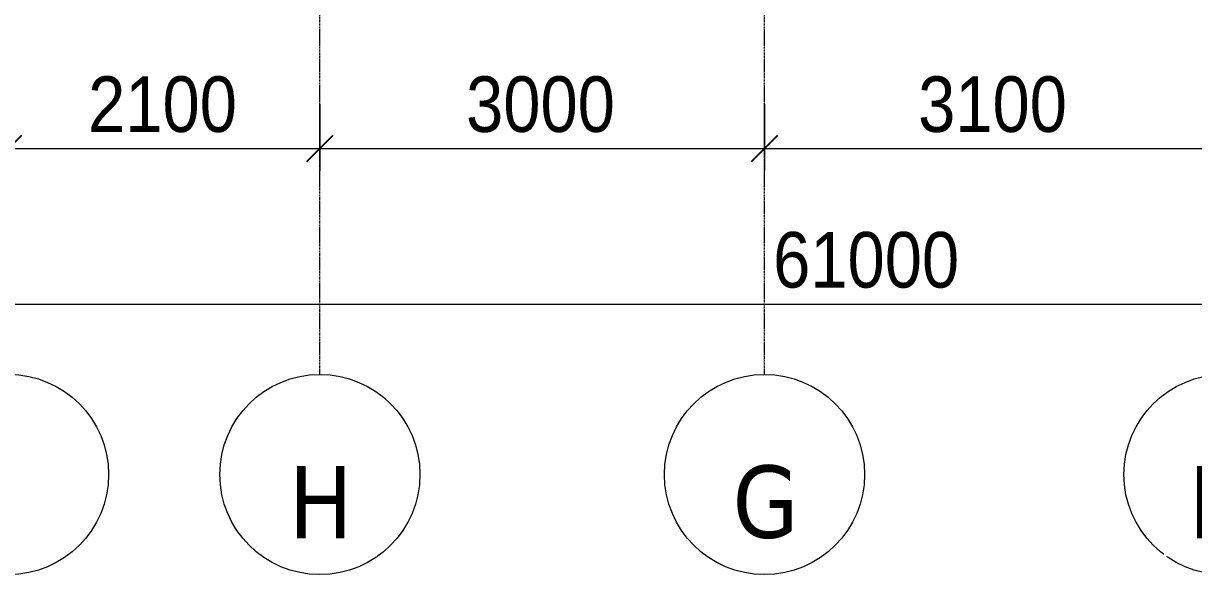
# Model space of a CAD drawing. Header units: millimetres. Extents: x -92143 to -2058, y -8802 to 35300.
# Drawn here: x -53437 to -45542, y -8802 to -5083 of the extents above; entities that cross this region are included whole.
import ezdxf

# ---------------------------------------------------------------- set-up
doc = ezdxf.new("R2010")
doc.units = ezdxf.units.MM
doc.linetypes.add('Grid Line', pattern=[22.225, 12.7, -3.175, 3.175, -3.175])
for name, color, linetype, lineweight in [('A-ANNO-DIMS', 211, 'Continuous', 9), ('A-ANNO-DIMS-150', 211, 'Continuous', 9), ('S-GRID-1', 1, 'Grid Line', 9), ('S-GRID-IDEN', 1, 'Continuous', 9)]:
    doc.layers.add(name, color=color, linetype=linetype, lineweight=lineweight)
doc.styles.add('Tahoma_B_1', font='tahomabd.ttf', dxfattribs={"height": 487.5})
doc.styles.add('UTM Avo', font='', dxfattribs={"width": 0.9, "height": 375})
doc.styles.get('UTM Avo').set_extended_font_data('UTM Avo')
doc.dimstyles.new('1_Dim_chi_tiet_2_5', dxfattribs={"dimscale": 304.8, "dimtxt": 374.737856, "dimasz": 0.590551, "dimexe": 0.492126, "dimexo": 0.0625, "dimgap": 0.049213, "dimtad": 1, "dimdec": 0, "dimrnd": 5, "dimzin": 0, "dimdsep": 46, "dimtxsty": 'UTM Avo', "dimblk1": 'OBLIQUE', "dimblk2": 'OBLIQUE', "dimsah": 1, "dimcen": 0.09, "dimdle": 0.492126, "dimazin": 0, "dimtfac": 1, "dimtdec": 4, "dimtix": 1, "dimtmove": 0, "dimatfit": 3, "dimfxl": 0.984252, "dimfxlon": 1, "dimtvp": 1, "dimtolj": 1, "dimtzin": 0, "dimarcsym": 2})

# ---------------------------------------------------------------- blocks, each defined once
blk = doc.blocks.new('Grid - M_Grid Head - Circle-353313-TKCS_MẶT CẮT E')
at = {"layer": 'S-GRID-IDEN'}
blk.add_circle((-17236.9, -8126.5), 675, dxfattribs=at)
blk = doc.blocks.new('DIMBLOCK31-TKCS_MẶT CẮT E')
at = {"layer": 'A-ANNO-DIMS-150'}
for p, q in [((-53536.9, -5627.4), (-53536.9, -6077.4)), ((-53536.9, -5927.4), (-53536.9, -5627.4)), ((-51436.9, -5627.4), (-51436.9, -6077.4)), ((-51436.9, -5927.4), (-51436.9, -5627.4)), ((-53536.9, -5927.4), (-51436.9, -5927.4))]:
    blk.add_line(p, q, dxfattribs=at)
at = {"layer": 'A-ANNO-DIMS-150', "lineweight": 25}
for p, q in [((-53536.9, -5927.4), (-53446.9, -5837.4)), ((-51436.9, -5927.4), (-51346.9, -5837.4)), ((-53536.9, -5927.4), (-53626.9, -6017.4)), ((-51436.9, -5927.4), (-51526.9, -6017.4))]:
    blk.add_line(p, q, dxfattribs=at)
at = {"layer": 'A-ANNO-DIMS-150', "color": 0, "insert": (-53000.5, -5440.3), "char_height": 375, "width": 1232.471, "attachment_point": 1, "line_spacing_factor": 1.110334, "style": 'UTM Avo'}
blk.add_mtext('2100', dxfattribs=at)
blk = doc.blocks.new('_Oblique')
at = {"color": 0, "linetype": 'ByBlock', "lineweight": -2}
blk.add_line((-0.5, -0.5), (0.5, 0.5), dxfattribs=at)
blk = doc.blocks.new('DIMBLOCK32-TKCS_MẶT CẮT E')
at = {"layer": 'A-ANNO-DIMS-150'}
for p, q in [((-51436.9, -5627.4), (-51436.9, -6077.4)), ((-51436.9, -5927.4), (-51436.9, -5627.4)), ((-48436.9, -5627.4), (-48436.9, -6077.4)), ((-48436.9, -5927.4), (-48436.9, -5627.4)), ((-51436.9, -5927.4), (-48436.9, -5927.4))]:
    blk.add_line(p, q, dxfattribs=at)
at = {"layer": 'A-ANNO-DIMS-150', "lineweight": 25}
for p, q in [((-51436.9, -5927.4), (-51346.9, -5837.4)), ((-48436.9, -5927.4), (-48346.9, -5837.4)), ((-51436.9, -5927.4), (-51526.9, -6017.4)), ((-48436.9, -5927.4), (-48526.9, -6017.4))]:
    blk.add_line(p, q, dxfattribs=at)
at = {"layer": 'A-ANNO-DIMS-150', "color": 0, "insert": (-50450.5, -5440.3), "char_height": 375, "width": 1232.471, "attachment_point": 1, "line_spacing_factor": 1.110334, "style": 'UTM Avo'}
blk.add_mtext('3000', dxfattribs=at)
blk = doc.blocks.new('DIMBLOCK33-TKCS_MẶT CẮT E')
at = {"layer": 'A-ANNO-DIMS-150'}
for p, q in [((-48436.9, -5627.4), (-48436.9, -6077.4)), ((-48436.9, -5927.4), (-48436.9, -5627.4)), ((-45336.9, -5627.4), (-45336.9, -6077.4)), ((-45336.9, -5927.4), (-45336.9, -5627.4)), ((-48436.9, -5927.4), (-45336.9, -5927.4))]:
    blk.add_line(p, q, dxfattribs=at)
at = {"layer": 'A-ANNO-DIMS-150', "lineweight": 25}
for p, q in [((-48436.9, -5927.4), (-48346.9, -5837.4)), ((-45336.9, -5927.4), (-45246.9, -5837.4)), ((-48436.9, -5927.4), (-48526.9, -6017.4)), ((-45336.9, -5927.4), (-45426.9, -6017.4))]:
    blk.add_line(p, q, dxfattribs=at)
at = {"layer": 'A-ANNO-DIMS-150', "color": 0, "insert": (-47400.5, -5440.3), "char_height": 375, "width": 1232.471, "attachment_point": 1, "line_spacing_factor": 1.110334, "style": 'UTM Avo'}
blk.add_mtext('3100', dxfattribs=at)
blk = doc.blocks.new('DIMBLOCK43-TKCS_MẶT CẮT E')
at = {"layer": 'A-ANNO-DIMS-150'}
for p, q in [((-78236.9, -6677.4), (-78236.9, -7127.4)), ((-78236.9, -6977.4), (-78236.9, -6677.4)), ((-17236.9, -6677.4), (-17236.9, -7127.4)), ((-17236.9, -6977.4), (-17236.9, -6677.4)), ((-78386.9, -6977.4), (-17086.9, -6977.4))]:
    blk.add_line(p, q, dxfattribs=at)
at = {"layer": 'A-ANNO-DIMS-150', "lineweight": 25}
for p, q in [((-78236.9, -6977.4), (-78146.9, -6887.4)), ((-17236.9, -6977.4), (-17146.9, -6887.4)), ((-78236.9, -6977.4), (-78326.9, -7067.4)), ((-17236.9, -6977.4), (-17326.9, -7067.4))]:
    blk.add_line(p, q, dxfattribs=at)
at = {"layer": 'A-ANNO-DIMS-150', "color": 0, "insert": (-48378.8, -6490.3), "char_height": 375, "width": 1540.589, "attachment_point": 1, "line_spacing_factor": 1.110334, "style": 'UTM Avo'}
blk.add_mtext('61000', dxfattribs=at)

msp = doc.modelspace()

# ---------------------------------------------------------------- linework, layer by layer
at = {"layer": 'S-GRID-1'}
for p, q in [((-51436.9, -7451.5), (-51436.9, -3701.5)), ((-48436.9, -7451.5), (-48436.9, -3701.5))]:
    msp.add_line(p, q, dxfattribs=at)

# ---------------------------------------------------------------- block references
at = {"layer": 'S-GRID-IDEN'}
for p in [(-36300, 0), (-34200, 0), (-31200, 0), (-28100, 0)]:
    msp.add_blockref('Grid - M_Grid Head - Circle-353313-TKCS_MẶT CẮT E', p, dxfattribs=at)

# ---------------------------------------------------------------- dimensions: what is measured, and where the dimension line sits
at = {"layer": 'A-ANNO-DIMS'}
for base, p1, p2, override, picture, middle in [((-51436.9, -5927.4), (-53536.9, -5627.4), (-51436.9, -5627.4), {"dimpost": '<>', "dimfxl": 2100}, 'DIMBLOCK31-TKCS_MẶT CẮT E', (-52486.9, -5718.4)), ((-48436.9, -5927.4), (-51436.9, -5627.4), (-48436.9, -5627.4), {"dimpost": '<>', "dimfxl": 3000}, 'DIMBLOCK32-TKCS_MẶT CẮT E', (-49936.9, -5718.4)), ((-45336.9, -5927.4), (-48436.9, -5627.4), (-45336.9, -5627.4), {"dimpost": '<>', "dimfxl": 3100}, 'DIMBLOCK33-TKCS_MẶT CẮT E', (-46886.9, -5718.4)), ((-17236.9, -6977.4), (-78236.9, -6677.4), (-17236.9, -6677.4), {"dimpost": '<>', "dimfxl": 61000}, 'DIMBLOCK43-TKCS_MẶT CẮT E', (-47736.9, -6768.4))]:
    dim = msp.add_linear_dim(base=base, p1=p1, p2=p2, dimstyle='1_Dim_chi_tiet_2_5', override=override, dxfattribs=at)
    dim.commit()
    dim.dimension.update_dxf_attribs({"geometry": picture, "text_midpoint": middle})

# ---------------------------------------------------------------- next in the draw order: texts
at = {"layer": 'S-GRID-IDEN', "char_height": 487.5, "attachment_point": 5, "line_spacing_factor": 0.996129, "style": 'Tahoma_B_1', "bg_fill": 3, "box_fill_scale": 1.25, "bg_fill_color": 256, "bg_fill_true_color": 13158600, "bg_fill_transparency": 0}
for s, insert, width in [('\\pt1904.99887,3809.99775,5715.0015,7620.00037,9524.99925,11429.99813,13335.00187,15240.00075,17144.99962,19049.9985,20955.00225,22860.00112,24765,26669.99887,28574.99775,30480.0015,32385.00037,34289.99925,36194.99812,38100.00187,40005.00075,41909.99962,43814.9985,45720.00225,47625.00112,49530,51434.99887,53339.99775,55245.0015,57150.00037,59054.99925,60959.99812;I', (-53529.9, -8313.8), 327), ('\\pt1904.99887,3809.99775,5715.0015,7620.00037,9524.99925,11429.99813,13335.00187,15240.00075,17144.99962,19049.9985,20955.00225,22860.00112,24765,26669.99887,28574.99775,30480.0015,32385.00037,34289.99925,36194.99812,38100.00187,40005.00075,41909.99962,43814.9985,45720.00225,47625.00112,49530,51434.99887,53339.99775,55245.0015,57150.00037,59054.99925,60959.99812;H', (-51430.7, -8313.8), 516), ('\\pt1904.99887,3809.99775,5715.0015,7620.00037,9524.99925,11429.99813,13335.00187,15240.00075,17144.99962,19049.9985,20955.00225,22860.00112,24765,26669.99887,28574.99775,30480.0015,32385.00037,34289.99925,36194.99812,38100.00187,40005.00075,41909.99962,43814.9985,45720.00225,47625.00112,49530,51434.99887,53339.99775,55245.0015,57150.00037,59054.99925,60959.99812;G', (-48429.9, -8313.8), 505.5), ("\\pt1904.99887,3809.99775,5715.0015,7620.00037,9524.99925,11429.99813,13335.00187,15240.00075,17144.99962,19049.9985,20955.00225,22860.00112,24765,26669.99887,28574.99775,30480.0015,32385.00037,34289.99925,36194.99812,38100.00187,40005.00075,41909.99962,43814.9985,45720.00225,47625.00112,49530,51434.99887,53339.99775,55245.0015,57150.00037,59054.99925,60959.99812;F'", (-45330.7, -8313.8), 576)]:
    msp.add_mtext(s, dxfattribs=dict(at, insert=insert, width=width))

doc.saveas('drawing.dxf')
